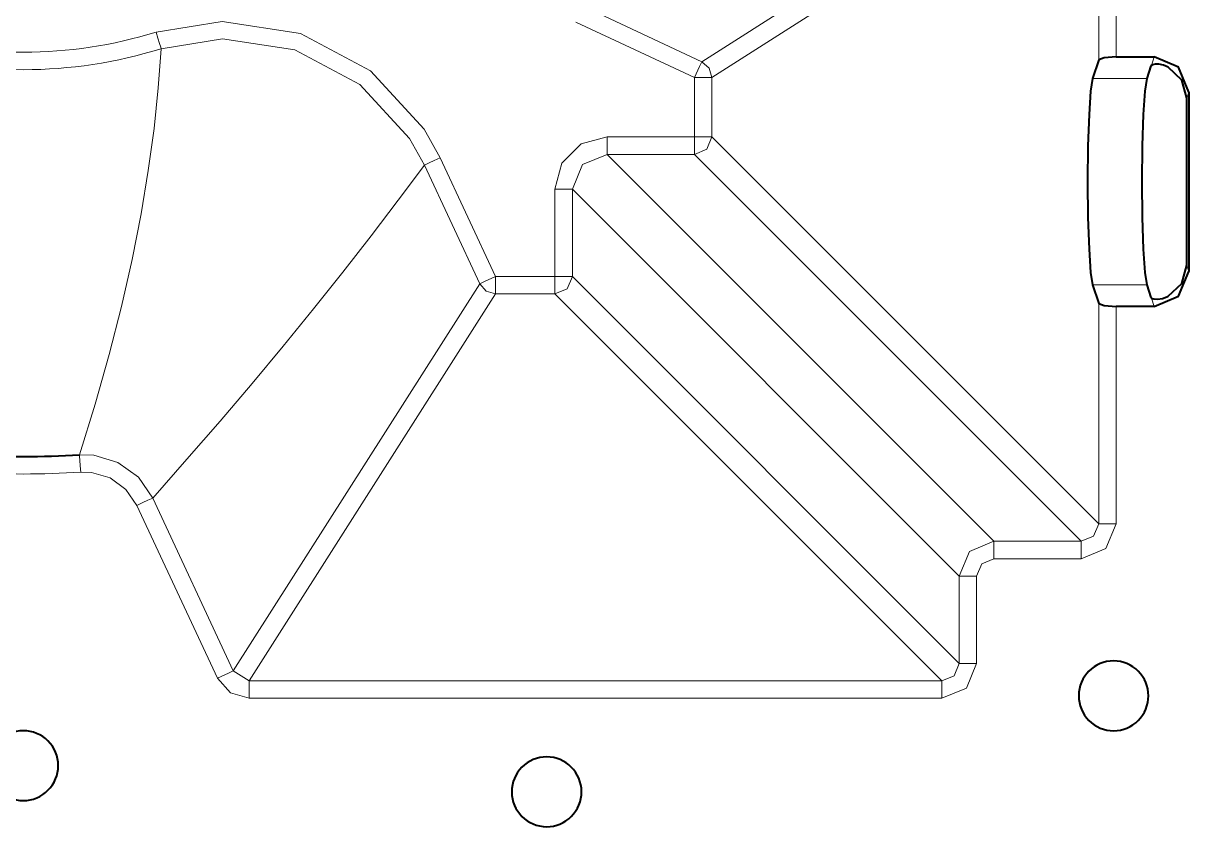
# Model space of a CAD drawing. Header units: millimetres. Extents: x 0 to 2941, y -405 to 1422.
# Drawn here: x 1049.1 to 1115.9, y 983.2 to 1029.2 of the extents above; entities that cross this region are included whole.
import ezdxf

# ---------------------------------------------------------------- set-up
doc = ezdxf.new("R2010")
doc.units = ezdxf.units.MM
doc.layers.add('FINE', color=9, linetype='Continuous')
doc.layers.add('OUTLINE', color=7, linetype='Continuous')

msp = doc.modelspace()

# ---------------------------------------------------------------- linework, layer by layer
at = {"layer": 'FINE', "lineweight": 9}
for p, q in [((1087.965, 1027.029), (1110.137, 1041.154)), ((1110.713, 1040.249), (1088.541, 1026.124)), ((1110.713, 1027.134), (1110.713, 1040.249)), ((1111.711, 1040.249), (1111.711, 1027.3)), ((1081.161, 1030.202), (1087.965, 1027.029)), ((1113.888, 1027.3), (1113.732, 1026.816)), ((1088.541, 1026.124), (1088.541, 1022.714)), ((1113.468, 1026.059), (1110.362, 1026.059)), ((1115.758, 1024.937), (1115.871, 1025.29)), ((1088.541, 1022.714), (1110.713, 1000.542)), ((1072.96, 1021.518), (1076.133, 1014.714)), ((1087.543, 1021.716), (1082.538, 1021.716)), ((1109.715, 999.544), (1087.543, 1021.716)), ((1075.228, 1014.292), (1072.055, 1021.096)), ((1115.871, 1015.01), (1115.758, 1015.363)), ((1061.103, 992.12), (1075.228, 1014.292)), ((1080.541, 1014.714), (1102.713, 992.542)), ((1110.362, 1014.241), (1113.468, 1014.241)), ((1076.133, 1013.716), (1062.008, 991.544)), ((1079.543, 1013.716), (1076.133, 1013.716)), ((1101.715, 991.544), (1079.543, 1013.716)), ((1113.732, 1013.484), (1113.888, 1012.999)), ((1111.711, 1012.999), (1111.711, 1000.542)), ((1060.198, 991.698), (1055.58, 1001.602)), ((1056.485, 1002.024), (1061.103, 992.12)), ((1109.715, 998.546), (1104.71, 998.546)), ((1061.103, 992.12), (1062.008, 991.544)), ((1062.008, 991.544), (1101.715, 991.544)), ((1101.715, 990.546), (1062.008, 990.546))]:
    msp.add_line(p, q, dxfattribs=at)
for points in [[(1025.173, 1021.518), (1027.27, 1024.73), (1030.801, 1027.594), (1035.08, 1029.127), (1039.623, 1029.157), (1041.46, 1028.724, 0.151846), (1056.674, 1028.724)], [(1041.163, 1027.77, 0.151877), (1056.97, 1027.77)], [(1045.776, 1003.509, 0.033061), (1052.357, 1003.509)]]:
    msp.add_lwpolyline(points, format="xyb", dxfattribs=at)
for points in [[(1056.674, 1028.724), (1060.461, 1029.332), (1064.956, 1028.646), (1068.967, 1026.51), (1072.046, 1023.168), (1072.96, 1021.518)], [(1082.538, 1022.714), (1087.543, 1022.714), (1087.543, 1026.124), (1080.739, 1029.297)], [(1056.97, 1027.77), (1056.943, 1027.858), (1056.877, 1028.068), (1056.783, 1028.371), (1056.674, 1028.724)], [(1072.055, 1021.096), (1071.208, 1022.625), (1068.357, 1025.721), (1064.641, 1027.699), (1060.478, 1028.334), (1056.97, 1027.77)], [(1052.291, 1004.505), (1053.186, 1007.409), (1053.986, 1010.244), (1054.69, 1013.008), (1055.299, 1015.698), (1055.815, 1018.31), (1056.232, 1020.798), (1056.561, 1023.206), (1056.806, 1025.531), (1056.97, 1027.77)], [(1087.965, 1027.029), (1087.833, 1026.746), (1087.543, 1026.124)], [(1087.965, 1027.029), (1088.384, 1026.66), (1088.541, 1026.124)], [(1088.541, 1026.124), (1088.229, 1026.124), (1087.543, 1026.124)], [(1079.543, 1019.719), (1079.944, 1021.217), (1081.04, 1022.313), (1082.538, 1022.714)], [(1082.538, 1021.716), (1082.538, 1022.028), (1082.538, 1022.714)], [(1088.541, 1022.714), (1088.229, 1022.714), (1087.543, 1022.714)], [(1087.543, 1021.716), (1087.543, 1022.028), (1087.543, 1022.714)], [(1088.541, 1022.714), (1088.248, 1022.009), (1087.543, 1021.716)], [(1072.055, 1021.096), (1072.138, 1021.135), (1072.338, 1021.228), (1072.625, 1021.362), (1072.96, 1021.518)], [(1082.538, 1021.716), (1081.124, 1021.133), (1080.541, 1019.719)], [(1082.538, 1021.716), (1104.71, 999.544), (1109.715, 999.544), (1110.422, 999.835), (1110.713, 1000.542), (1110.713, 1013.166)], [(1072.055, 1021.096), (1070.563, 1019.084), (1069.008, 1017.04), (1067.389, 1014.964), (1065.707, 1012.858), (1063.961, 1010.721), (1062.184, 1008.592), (1060.345, 1006.432), (1058.446, 1004.243), (1056.485, 1002.024)], [(1076.133, 1014.714), (1079.543, 1014.714), (1079.543, 1019.719)], [(1080.541, 1019.719), (1080.229, 1019.719), (1079.543, 1019.719)], [(1101.715, 991.544), (1102.422, 991.835), (1102.713, 992.542), (1102.713, 997.547), (1080.541, 1019.719), (1080.541, 1014.714), (1080.248, 1014.009), (1079.543, 1013.716)], [(1075.228, 1014.292), (1075.511, 1014.424), (1076.133, 1014.714)], [(1076.133, 1013.716), (1075.597, 1013.873), (1075.228, 1014.292)], [(1076.133, 1013.716), (1076.133, 1014.028), (1076.133, 1014.714)], [(1079.543, 1013.716), (1079.543, 1014.028), (1079.543, 1014.714)], [(1080.541, 1014.714), (1080.229, 1014.714), (1079.543, 1014.714)], [(1052.291, 1004.505), (1052.297, 1004.413), (1052.311, 1004.194), (1052.332, 1003.877), (1052.357, 1003.509)], [(1052.291, 1004.505), (1053.102, 1004.482), (1054.489, 1004.066), (1055.661, 1003.215), (1056.485, 1002.024)], [(1055.58, 1001.602), (1054.947, 1002.517), (1054.047, 1003.172), (1052.98, 1003.491), (1052.357, 1003.509)], [(1056.485, 1002.024), (1056.402, 1001.985), (1056.202, 1001.892), (1055.915, 1001.758), (1055.58, 1001.602)], [(1111.711, 1000.542), (1111.127, 999.13), (1109.715, 998.546)], [(1110.713, 1000.542), (1111.025, 1000.542), (1111.711, 1000.542)], [(1102.713, 997.547), (1103.299, 998.958), (1104.71, 999.544)], [(1104.71, 999.544), (1104.71, 999.232), (1104.71, 998.546)], [(1109.715, 999.544), (1109.715, 999.232), (1109.715, 998.546)], [(1104.71, 998.546), (1104.004, 998.253), (1103.711, 997.547)], [(1103.711, 997.547), (1103.711, 992.542), (1103.127, 991.13), (1101.715, 990.546)], [(1102.713, 997.547), (1103.025, 997.547), (1103.711, 997.547)], [(1061.103, 992.12), (1060.82, 991.989), (1060.198, 991.698)], [(1102.713, 992.542), (1103.025, 992.542), (1103.711, 992.542)], [(1062.008, 990.546), (1060.935, 990.858), (1060.198, 991.698)], [(1062.008, 991.544), (1062.008, 991.232), (1062.008, 990.546)], [(1101.715, 991.544), (1101.715, 991.232), (1101.715, 990.546)]]:
    msp.add_lwpolyline(points, dxfattribs=at)
at = {"layer": 'OUTLINE', "lineweight": 40}
for p, q in [((1110.713, 1027.134), (1110.362, 1026.059)), ((1111.711, 1027.3), (1113.888, 1027.3)), ((1113.732, 1026.816), (1113.701, 1026.781)), ((1113.701, 1026.781), (1113.468, 1026.059)), ((1115.758, 1015.363), (1115.758, 1024.937)), ((1115.871, 1025.29), (1115.871, 1015.01)), ((1110.362, 1014.241), (1110.713, 1013.166)), ((1113.468, 1014.241), (1113.701, 1013.518)), ((1113.701, 1013.518), (1113.732, 1013.484)), ((1113.888, 1012.999), (1111.711, 1012.999))]:
    msp.add_line(p, q, dxfattribs=at)
for points in [[(1111.711, 1027.3), (1111.025, 1027.252), (1110.713, 1027.134)], [(1114.699, 1026.717), (1114.43, 1026.828), (1114.165, 1026.879), (1113.951, 1026.879), (1113.789, 1026.844), (1113.732, 1026.816)], [(1115.871, 1025.29), (1115.291, 1026.713), (1113.888, 1027.3)], [(1115.758, 1024.937), (1115.473, 1025.978), (1114.699, 1026.717)], [(1110.362, 1026.059), (1110.249, 1025.346), (1110.157, 1024.007), (1110.097, 1022.202), (1110.077, 1020.15), (1110.097, 1018.098), (1110.157, 1016.293), (1110.249, 1014.954), (1110.362, 1014.241)], [(1113.468, 1026.059), (1113.357, 1025.346), (1113.266, 1024.007), (1113.207, 1022.202), (1113.186, 1020.15), (1113.207, 1018.098), (1113.266, 1016.293), (1113.357, 1014.954), (1113.468, 1014.241)], [(1113.888, 1012.999), (1115.291, 1013.587), (1115.871, 1015.01)], [(1114.699, 1013.583), (1115.473, 1014.322), (1115.758, 1015.363)], [(1113.732, 1013.484), (1113.865, 1013.434), (1114.092, 1013.416), (1114.365, 1013.454), (1114.627, 1013.547), (1114.699, 1013.583)], [(1110.713, 1013.166), (1111.025, 1013.047), (1111.711, 1012.999)]]:
    msp.add_lwpolyline(points, dxfattribs=at)
msp.add_lwpolyline([(1045.842, 1004.505, 0.033094), (1052.291, 1004.505)], format="xyb", dxfattribs=at)
for points in [[(1109.567, 990.69, 0.414214), (1111.567, 988.69, 0.414226), (1113.567, 990.69, 0.414226), (1111.567, 992.69, 0.414188)], [(1051.067, 986.691, 0.414226), (1049.067, 988.69, 0.414176), (1047.066, 986.691, 0.414226), (1049.067, 984.69, 0.414226)], [(1081.066, 985.19, 0.414201), (1079.066, 987.19, 0.414226), (1077.067, 985.19, 0.414201), (1079.066, 983.19, 0.414226)]]:
    msp.add_lwpolyline(points, format="xyb", close=True, dxfattribs=at)

doc.saveas('drawing.dxf')
